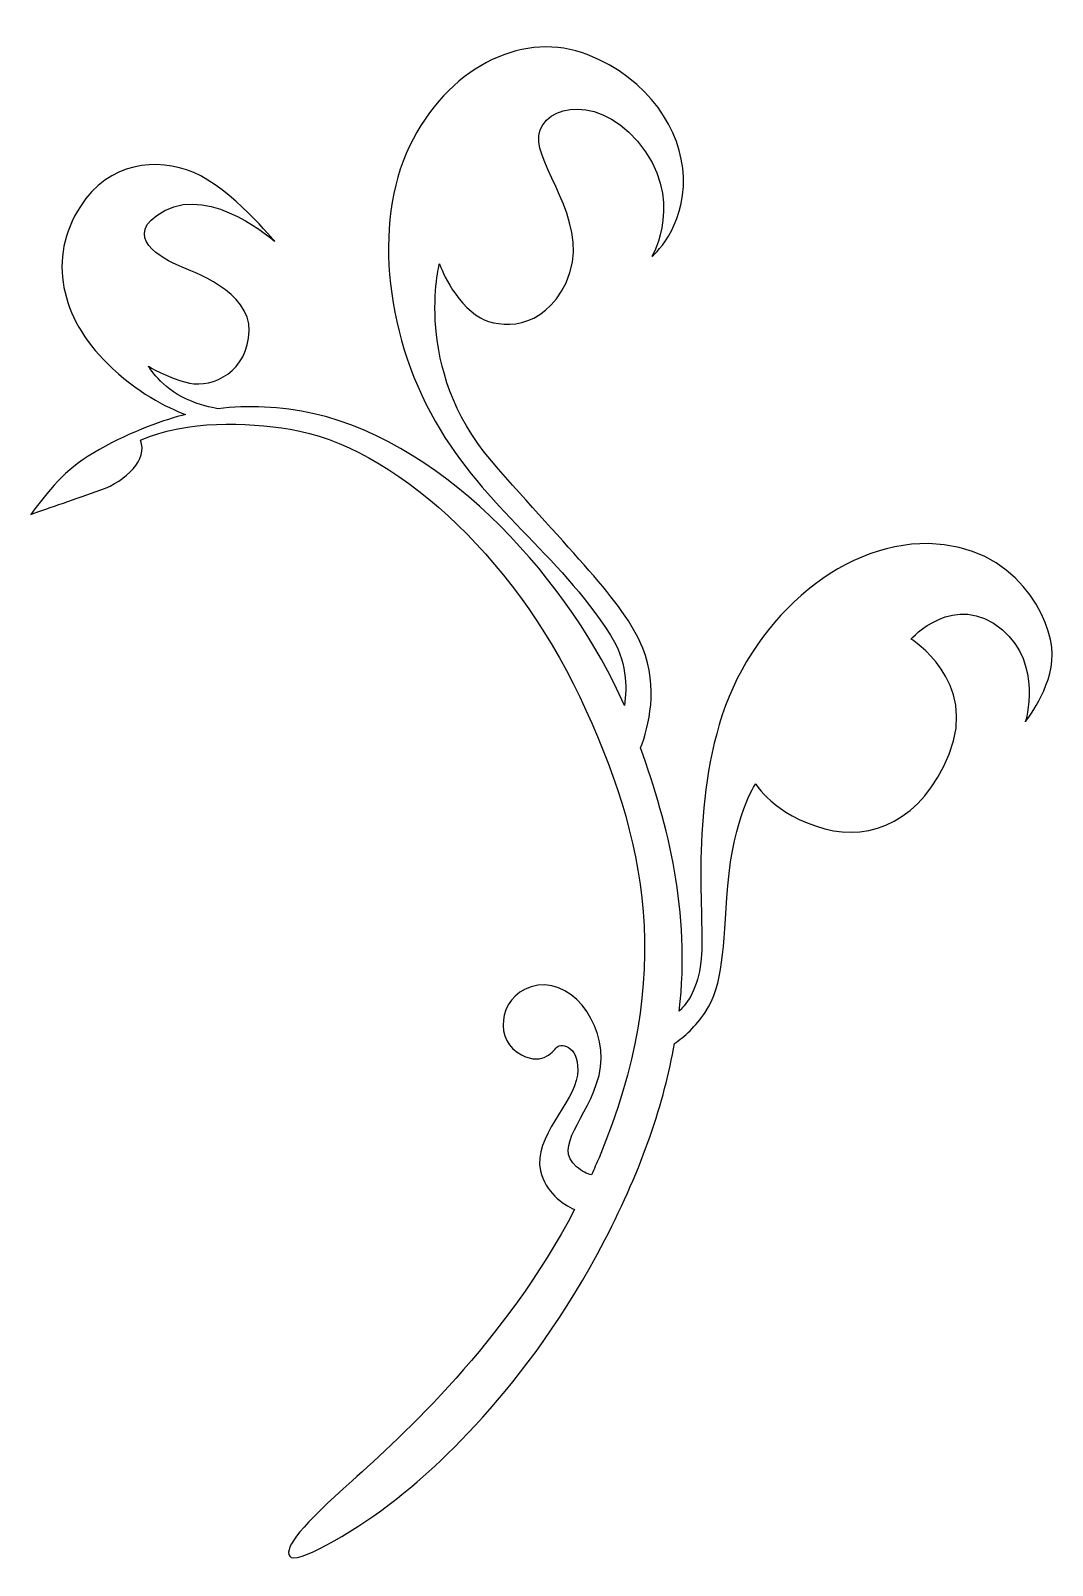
# Model space of a CAD drawing. Header units: centimetres. Extents: x -7.1 to 7.1, y -10.7 to 10.8.
import ezdxf

# ---------------------------------------------------------------- set-up
doc = ezdxf.new("R2010")
doc.units = ezdxf.units.CM
doc.header["$MEASUREMENT"] = 0
doc.layers.add('Camada 1', color=7, linetype='Continuous')

msp = doc.modelspace()

# ---------------------------------------------------------------- linework, layer by layer
at = {"layer": 'Camada 1'}
msp.add_open_spline([(-2.64398, -9.47788), (-1.94611, -8.8518), (-0.5084, -7.54391), (0.46448, -5.68839), (0.46448, -5.68839), (0.29618, -5.6092), (0.05334, -5.44677), (-0.01293, -5.14546), (-0.01293, -5.14546), (-0.11688, -4.67085), (0.457, -4.20399), (0.50253, -3.81095), (0.50253, -3.81095), (0.55042, -3.41868), (0.2848, -3.35118), (0.21694, -3.41942), (0.21694, -3.41942), (0.14987, -3.48612), (-0.00272, -3.71128), (-0.33929, -3.4893), (-0.33929, -3.4893), (-0.67433, -3.26806), (-0.57858, -2.6388), (-0.04862, -2.55564), (-0.04862, -2.55564), (0.47938, -2.4764), (0.96069, -3.19665), (0.80535, -3.81334), (0.80535, -3.81334), (0.64806, -4.42686), (0.1518, -4.80659), (0.4919, -5.0898), (0.4919, -5.0898), (0.56921, -5.15333), (0.63708, -5.18865), (0.70023, -5.20434), (0.70023, -5.20434), (0.73629, -5.12354), (0.77085, -5.04429), (0.80535, -4.96349), (0.80535, -4.96349), (1.87236, -2.4042), (1.47382, -0.50873), (0.5351, 1.47546), (0.5351, 1.47546), (-0.40131, 3.45883), (-2.08578, 4.98481), (-3.50935, 5.21233), (-3.50935, 5.21233), (-4.13702, 5.31433), (-4.92823, 5.34179), (-5.60141, 5.0617), (-5.60141, 5.0617), (-5.49158, 4.79103), (-5.80461, 4.48975), (-6.15333, 4.36423), (-6.15333, 4.36423), (-6.50247, 4.23951), (-6.87749, 4.11632), (-7.13523, 4.02059), (-7.13523, 4.02059), (-6.8108, 4.44974), (-6.62448, 4.67649), (-6.17178, 4.93147), (-6.17178, 4.93147), (-5.73477, 5.17782), (-5.23537, 5.3575), (-4.97295, 5.41632), (-4.97295, 5.41632), (-5.24126, 5.5199), (-5.64727, 5.72231), (-6.06428, 6.13027), (-6.06428, 6.13027), (-6.71037, 6.7595), (-6.90888, 7.60604), (-6.44126, 8.32549), (-6.44126, 8.32549), (-6.04234, 8.94374), (-5.37705, 9.01592), (-4.85688, 8.79779), (-4.85688, 8.79779), (-4.33631, 8.57811), (-3.72396, 7.8336), (-3.72396, 7.8336), (-3.72396, 7.8336), (-3.72396, 7.8336), (-4.6015, 8.6197), (-5.26248, 8.26667), (-5.26248, 8.26667), (-5.9223, 7.91049), (-5.25542, 7.57859), (-5.06283, 7.49387), (-5.06283, 7.49387), (-4.8714, 7.41148), (-4.068, 7.14081), (-4.08289, 6.58455), (-4.08289, 6.58455), (-4.09662, 6.0267), (-4.58658, 5.7827), (-4.91768, 5.85806), (-4.91768, 5.85806), (-5.24836, 5.93259), (-5.49119, 6.09343), (-5.49119, 6.09343), (-5.49119, 6.09343), (-5.49119, 6.09343), (-5.3072, 5.78585), (-4.96007, 5.63366), (-4.96007, 5.63366), (-4.76706, 5.54656), (-4.61603, 5.51518), (-4.51912, 5.49872), (-4.51912, 5.49872), (-4.10095, 5.54891), (-3.65023, 5.53402), (-3.17517, 5.42813), (-3.17517, 5.42813), (-1.28631, 4.99739), (0.42287, 3.03833), (1.15995, 1.3523), (1.15995, 1.3523), (1.19842, 1.61043), (1.19368, 1.98233), (0.96461, 2.33692), (0.96461, 2.33692), (0.21573, 3.50513), (-0.76537, 4.07632), (-1.48443, 5.32534), (-1.48443, 5.32534), (-2.20584, 6.57986), (-2.35647, 8.21726), (-1.79354, 9.2662), (-1.79354, 9.2662), (-1.231, 10.31671), (-0.21341, 10.77963), (0.64098, 10.44617), (0.64098, 10.44617), (1.51146, 10.10256), (1.95868, 9.38937), (1.98377, 8.73662), (1.98377, 8.73662), (2.01203, 8.01089), (1.54443, 7.62487), (1.54443, 7.62487), (1.54443, 7.62487), (1.54443, 7.62487), (2.0246, 8.44473), (1.3412, 9.23716), (1.3412, 9.23716), (0.72059, 9.95897), (-0.08199, 9.69772), (-0.03529, 9.22933), (-0.03529, 9.22933), (0.01062, 8.76565), (0.70496, 8.02423), (0.34407, 7.25927), (0.34407, 7.25927), (0.02474, 6.5767), (-0.58721, 6.62221), (-0.85044, 6.76812), (-0.85044, 6.76812), (-1.22506, 6.9737), (-1.42512, 7.52366), (-1.42512, 7.52366), (-1.42512, 7.52366), (-1.42512, 7.52366), (-1.80093, 6.05652), (-0.69863, 4.7722), (-0.69863, 4.7722), (0.38526, 3.50982), (1.14903, 2.82333), (1.41658, 2.15251), (1.41658, 2.15251), (1.63706, 1.60252), (1.50053, 1.06042), (1.38599, 0.7607), (1.38599, 0.7607), (1.77511, -0.33928), (2.08269, -1.50435), (1.92733, -2.915), (1.92733, -2.915), (2.04814, -2.80123), (2.18469, -2.59491), (2.22861, -2.23322), (2.22861, -2.23322), (2.29452, -1.70598), (2.07642, -0.31729), (2.48594, 1.08944), (2.48594, 1.08944), (2.89708, 2.50245), (4.14533, 3.63457), (5.40686, 3.61417), (5.40686, 3.61417), (6.63945, 3.59377), (7.13528, 2.55658), (7.13528, 2.06855), (7.13528, 2.06855), (7.13843, 1.58606), (6.76185, 1.1255), (6.76185, 1.1255), (6.76185, 1.1255), (6.76185, 1.1255), (7.00662, 1.9383), (6.4402, 2.4114), (6.4402, 2.4114), (5.77094, 2.97001), (5.16446, 2.28117), (5.16446, 2.28117), (5.16446, 2.28117), (5.16446, 2.28117), (6.1122, 1.70139), (5.6964, 0.67203), (5.6964, 0.67203), (5.32215, -0.25843), (4.60428, -0.54482), (3.96012, -0.36908), (3.96012, -0.36908), (3.24072, -0.17059), (2.99357, 0.26092), (2.99357, 0.26092), (2.99357, 0.26092), (2.99357, 0.26092), (2.68051, -0.20194), (2.60442, -1.16698), (2.60442, -1.16698), (2.5338, -2.06061), (2.55185, -2.529), (2.28824, -2.93384), (2.28824, -2.93384), (2.15799, -3.13233), (1.99715, -3.27274), (1.85985, -3.36691), (1.85985, -3.36691), (1.71626, -4.1891), (1.41659, -5.09138), (0.887, -6.11133), (0.887, -6.11133), (-0.20396, -8.21397), (-1.57106, -9.38767), (-2.12496, -9.80819), (-2.12496, -9.80819), (-2.68043, -10.22716), (-3.43594, -10.6579), (-3.51677, -10.52997), (-3.51677, -10.52997), (-3.59765, -10.40604), (-3.34304, -10.10317), (-2.64398, -9.47788)], degree=3, knots=[0, 0, 0, 0, 0.01587302, 0.01587302, 0.01587302, 0.01587302, 0.03174603, 0.03174603, 0.03174603, 0.03174603, 0.04761905, 0.04761905, 0.04761905, 0.04761905, 0.06349206, 0.06349206, 0.06349206, 0.06349206, 0.07936508, 0.07936508, 0.07936508, 0.07936508, 0.0952381, 0.0952381, 0.0952381, 0.0952381, 0.11111111, 0.11111111, 0.11111111, 0.11111111, 0.12698413, 0.12698413, 0.12698413, 0.12698413, 0.14285714, 0.14285714, 0.14285714, 0.14285714, 0.15873016, 0.15873016, 0.15873016, 0.15873016, 0.17460317, 0.17460317, 0.17460317, 0.17460317, 0.19047619, 0.19047619, 0.19047619, 0.19047619, 0.20634921, 0.20634921, 0.20634921, 0.20634921, 0.22222222, 0.22222222, 0.22222222, 0.22222222, 0.23809524, 0.23809524, 0.23809524, 0.23809524, 0.25396825, 0.25396825, 0.25396825, 0.25396825, 0.26984127, 0.26984127, 0.26984127, 0.26984127, 0.28571429, 0.28571429, 0.28571429, 0.28571429, 0.3015873, 0.3015873, 0.3015873, 0.3015873, 0.31746032, 0.31746032, 0.31746032, 0.31746032, 0.33333333, 0.33333333, 0.33333333, 0.33333333, 0.34920635, 0.34920635, 0.34920635, 0.34920635, 0.36507937, 0.36507937, 0.36507937, 0.36507937, 0.38095238, 0.38095238, 0.38095238, 0.38095238, 0.3968254, 0.3968254, 0.3968254, 0.3968254, 0.41269841, 0.41269841, 0.41269841, 0.41269841, 0.42857143, 0.42857143, 0.42857143, 0.42857143, 0.44444444, 0.44444444, 0.44444444, 0.44444444, 0.46031746, 0.46031746, 0.46031746, 0.46031746, 0.47619048, 0.47619048, 0.47619048, 0.47619048, 0.49206349, 0.49206349, 0.49206349, 0.49206349, 0.50793651, 0.50793651, 0.50793651, 0.50793651, 0.52380952, 0.52380952, 0.52380952, 0.52380952, 0.53968254, 0.53968254, 0.53968254, 0.53968254, 0.55555556, 0.55555556, 0.55555556, 0.55555556, 0.57142857, 0.57142857, 0.57142857, 0.57142857, 0.58730159, 0.58730159, 0.58730159, 0.58730159, 0.6031746, 0.6031746, 0.6031746, 0.6031746, 0.61904762, 0.61904762, 0.61904762, 0.61904762, 0.63492063, 0.63492063, 0.63492063, 0.63492063, 0.65079365, 0.65079365, 0.65079365, 0.65079365, 0.66666667, 0.66666667, 0.66666667, 0.66666667, 0.68253968, 0.68253968, 0.68253968, 0.68253968, 0.6984127, 0.6984127, 0.6984127, 0.6984127, 0.71428571, 0.71428571, 0.71428571, 0.71428571, 0.73015873, 0.73015873, 0.73015873, 0.73015873, 0.74603175, 0.74603175, 0.74603175, 0.74603175, 0.76190476, 0.76190476, 0.76190476, 0.76190476, 0.77777778, 0.77777778, 0.77777778, 0.77777778, 0.79365079, 0.79365079, 0.79365079, 0.79365079, 0.80952381, 0.80952381, 0.80952381, 0.80952381, 0.82539683, 0.82539683, 0.82539683, 0.82539683, 0.84126984, 0.84126984, 0.84126984, 0.84126984, 0.85714286, 0.85714286, 0.85714286, 0.85714286, 0.87301587, 0.87301587, 0.87301587, 0.87301587, 0.88888889, 0.88888889, 0.88888889, 0.88888889, 0.9047619, 0.9047619, 0.9047619, 0.9047619, 0.92063492, 0.92063492, 0.92063492, 0.92063492, 0.93650794, 0.93650794, 0.93650794, 0.93650794, 0.95238095, 0.95238095, 0.95238095, 0.95238095, 0.96825397, 0.96825397, 0.96825397, 0.96825397, 1, 1, 1, 1], dxfattribs=at)

doc.saveas('drawing.dxf')
